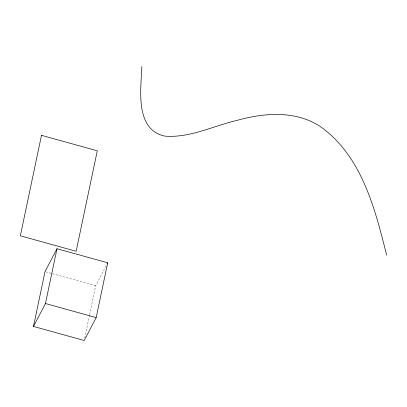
<?xml version="1.0" encoding="UTF-8"?>
<svg xmlns="http://www.w3.org/2000/svg" width="407" height="407" viewBox="0 0 407 407"><rect width="100%" height="100%" fill="white"/><g stroke="black" fill="none" stroke-linecap="round" stroke-linejoin="round"><path stroke-width="0.31" stroke-dasharray="2.04 1.53" d="M84.722 338.039L89.515 315.257M89.642 314.642L95.737 285.704L106.252 265.583M45.625 271.805L95.737 285.704"/><path stroke-width="0.61" d="M141.865 66.499C141.025 89.102 134.564 129.304 164.626 136.096C189.565 138.207 212.744 126.109 236.508 120.533C263.751 112.831 295.156 110.175 320.004 126.318C361.564 155.52 375.04 208.593 386.65 255.204M33.481 326.439L45.014 271.637L56.99 248.728L107.713 262.79L96.179 317.592L84.203 340.501L33.481 326.439L45.462 303.525L56.99 248.728M107.127 263.909L107.713 262.79M45.462 303.525L96.179 317.592M41.494 135.328L20.35 235.801L76.14 251.272L97.283 150.799L41.494 135.328"/></g></svg>
